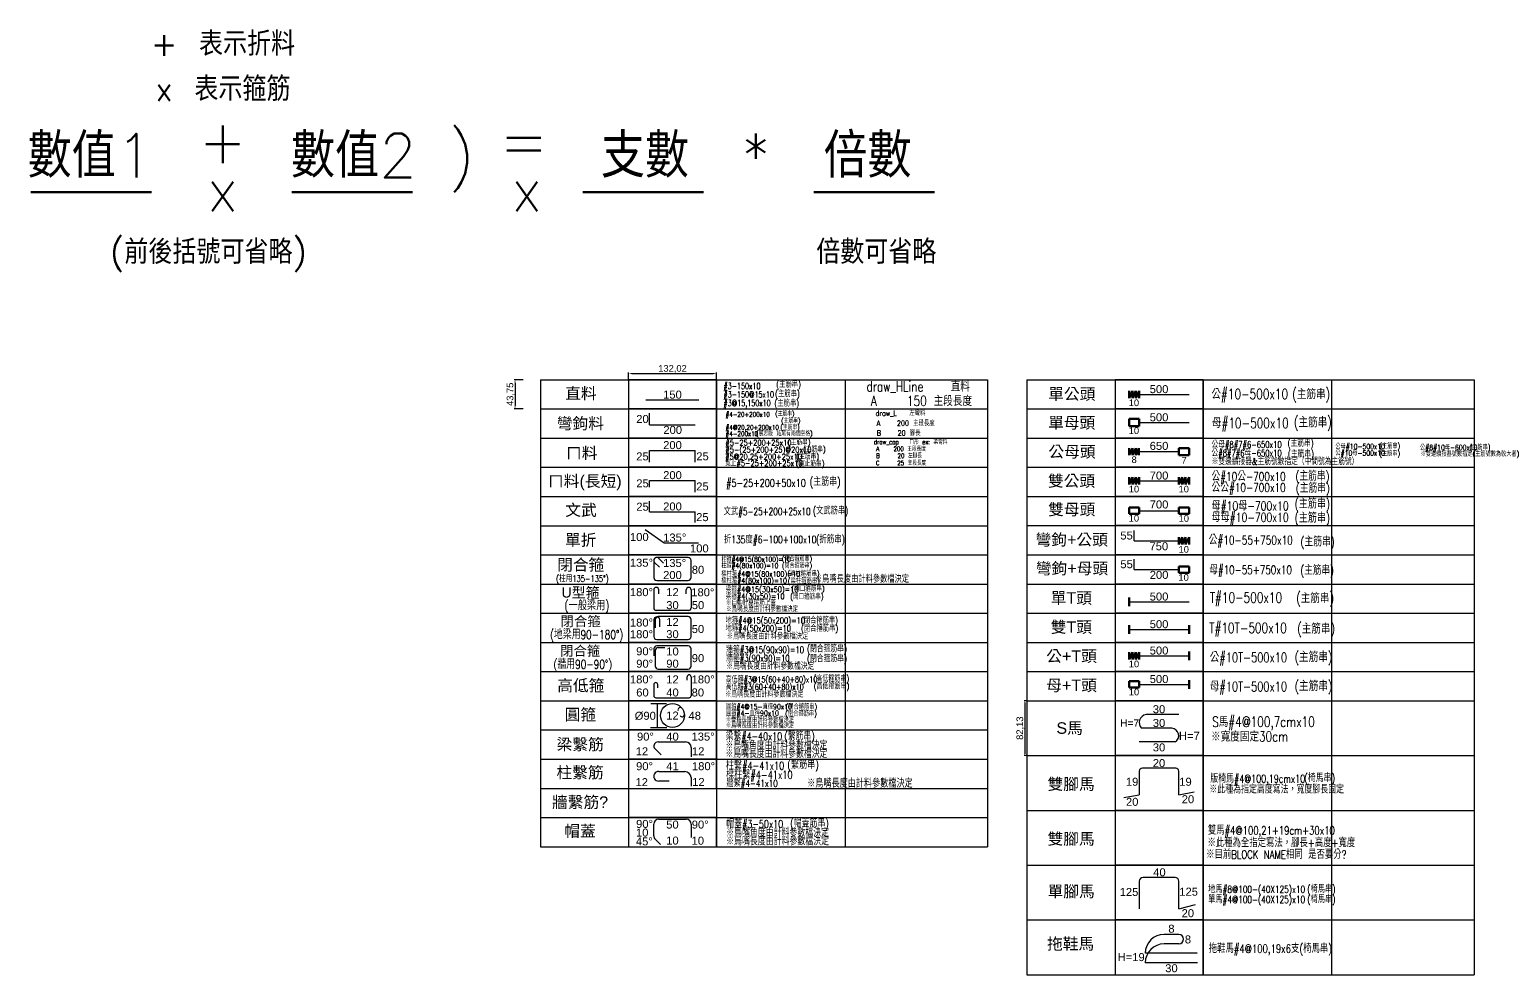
# Model space of a CAD drawing. Header units: centimetres. Extents: x 5610 to 9713, y -3338 to -105.
# Drawn here: x 7437 to 9632, y -1523 to -105 of the extents above; entities that cross this region are included whole.
import ezdxf
from ezdxf.enums import TextEntityAlignment as Align

# ---------------------------------------------------------------- set-up
doc = ezdxf.new("R2010")
doc.units = ezdxf.units.CM
doc.linetypes.add('DOT', pattern=[30, 15, -15])
for name, color, linetype in [('-取料', 31, 'Continuous'), ('1', 1, 'Continuous'), ('備註', 3, 'Continuous')]:
    doc.layers.add(name, color=color, linetype=linetype)
doc.styles.get("Standard").update_dxf_attribs({"font": 'arial.ttf'})
doc.styles.add('txt', font='txt.shx', dxfattribs={"height": 0.2, "bigfont": 'chineset.shx'})
doc.dimstyles.new('ISO-25', dxfattribs={"dimtxt": 2.5, "dimasz": 2.5, "dimexe": 1.25, "dimexo": 0.625, "dimtad": 1, "dimtxsty": 'Standard', "dimcen": 2.5, "dimadec": 0, "dimazin": 0, "dimtfac": 1, "dimtmove": 0, "dimatfit": 3, "dimfxl": 1, "dimarcsym": 0})

# ---------------------------------------------------------------- blocks, each defined once
blk = doc.blocks.new('*D42')
at = {"layer": '1', "color": 0, "lineweight": -2, "transparency": 16777216}
for p, q in [((8177.3, -630.7), (8163.9, -630.7)), ((8165.2, -635.7), (8165.2, -669.4)), ((8177.3, -674.4), (8163.9, -674.4))]:
    blk.add_line(p, q, dxfattribs=at)
at = {"layer": '1', "color": 0, "transparency": 16777216}
for points in [[(8164.3, -635.7), (8166, -635.7), (8165.2, -630.7)], [(8164.3, -669.4), (8166, -669.4), (8165.2, -674.4)]]:
    blk.add_solid(points, dxfattribs=at)
at = {"layer": 'Defpoints', "color": 0, "transparency": 16777216}
for p in [(8177.9, -630.7), (8165.2, -674.4), (8177.9, -674.4)]:
    blk.add_point(p, dxfattribs=at)
at = {"layer": '1', "color": 0, "transparency": 16777216, "insert": (8158.5, -652.5), "char_height": 10, "attachment_point": 5, "rotation": 90}
blk.add_mtext('43,75', dxfattribs=at)
blk = doc.blocks.new('*D43')
at = {"layer": '1', "color": 0, "lineweight": -2, "transparency": 16777216}
for p, q in [((8335.1, -630.6), (8335.1, -620)), ((8340.1, -621.3), (8462.2, -621.3)), ((8467.2, -630.6), (8467.2, -620))]:
    blk.add_line(p, q, dxfattribs=at)
at = {"layer": '1', "color": 0, "transparency": 16777216}
for points in [[(8340.1, -620.4), (8340.1, -622.1), (8335.1, -621.3)], [(8462.2, -620.4), (8462.2, -622.1), (8467.2, -621.3)]]:
    blk.add_solid(points, dxfattribs=at)
at = {"layer": 'Defpoints', "color": 0, "transparency": 16777216}
for p in [(8335.1, -631.2), (8467.2, -621.3), (8467.2, -631.2)]:
    blk.add_point(p, dxfattribs=at)
at = {"layer": '1', "color": 0, "transparency": 16777216, "insert": (8401.2, -614.6), "char_height": 10, "attachment_point": 5}
blk.add_mtext('132,02', dxfattribs=at)
blk = doc.blocks.new('*D44')
at = {"layer": '1', "color": 0, "lineweight": -2, "transparency": 16777216}
for p, q in [((8932, -1111.9), (8928.2, -1111.9)), ((8929.4, -1114.4), (8929.4, -1191.5)), ((8932, -1194), (8928.2, -1194))]:
    blk.add_line(p, q, dxfattribs=at)
at = {"layer": '1', "color": 0, "transparency": 16777216}
for points in [[(8929, -1114.4), (8929.8, -1114.4), (8929.4, -1111.9)], [(8929, -1191.5), (8929.8, -1191.5), (8929.4, -1194)]]:
    blk.add_solid(points, dxfattribs=at)
at = {"layer": 'Defpoints', "color": 0, "transparency": 16777216}
for p in [(8932.6, -1111.9), (8929.4, -1194), (8932.6, -1194)]:
    blk.add_point(p, dxfattribs=at)
at = {"layer": '1', "color": 0, "transparency": 16777216, "insert": (8922.8, -1153), "char_height": 10, "attachment_point": 5, "rotation": 90}
blk.add_mtext('82,13', dxfattribs=at)
blk = doc.blocks.new('draw_rebar_double_fold')
at = {"layer": '1', "color": 1, "lineweight": 30}
for p, q in [((0, 0), (0, 17.5)), ((0, 17.5), (68.5, 17.5)), ((68.5, 0), (68.5, 17.5))]:
    blk.add_line(p, q, dxfattribs=at)
at = {"layer": '1', "color": 2}
blk.add_attdef('B', text='', height=12, dxfattribs=at).set_placement((34.3, 19.5), align=Align.CENTER)
blk.add_attdef('A', text='', height=12, dxfattribs=at).set_placement((-1.4, 2.6), align=Align.RIGHT)
blk.add_attdef('C', (70, 2.7), '', height=12, dxfattribs=at)
blk = doc.blocks.new('draw_rebar_double_fold_uneven')
at = {"color": 1, "lineweight": 30}
for p, q in [((0, 0), (0, 10.2)), ((0, 10.2), (68.5, 10.2)), ((68.5, -7.2), (68.5, 10.2))]:
    blk.add_line(p, q, dxfattribs=at)
at = {"color": 2}
blk.add_attdef('B', text='', height=12, dxfattribs=at).set_placement((34.3, 12.2), align=Align.CENTER)
blk.add_attdef('A', text='', height=12, dxfattribs=at).set_placement((-1.3, -0.1), align=Align.RIGHT)
blk.add_attdef('C', (69.9, -4.7), '', height=12, dxfattribs=at)
blk = doc.blocks.new('draw_rebar_main')
at = {"layer": '1', "color": 1, "lineweight": 30}
blk.add_line((0, 0), (79.4, 0), dxfattribs=at)
at = {"layer": '1', "color": 2}
blk.add_attdef('A', text='', height=12, dxfattribs=at).set_placement((39.7, 2), align=Align.CENTER)
blk = doc.blocks.new('draw_rebar_single_fold')
at = {"layer": '1', "color": 1, "lineweight": 30}
for q in [(0, 17.3), (68.5, 0)]:
    blk.add_line((0, 0), q, dxfattribs=at)
at = {"layer": '1', "color": 2}
blk.add_attdef('A', text='', height=12, dxfattribs=at).set_placement((-1.4, 2.5), align=Align.RIGHT)
blk.add_attdef('B', text='', height=12, dxfattribs=at).set_placement((34.6, -13.9), align=Align.CENTER)
blk = doc.blocks.new('draw_rebar_single_fold_135')
at = {"layer": '1', "color": 1, "lineweight": 30}
for p, q in [((-28.4, 20.3), (0, 0)), ((0, 0), (51.6, 0))]:
    blk.add_line(p, q, dxfattribs=at)
at = {"color": 2}
blk.add_attdef('A', text='', height=12, dxfattribs=at).set_placement((-23.3, 2.9), align=Align.RIGHT)
blk.add_attdef('C', (-1.5, 2.1), '', height=12, dxfattribs=at)
blk.add_attdef('B', text='', height=12, dxfattribs=at).set_placement((52.7, -14.2), align=Align.CENTER)
blk = doc.blocks.new('draw_rebar_double_fold_wenwu')
at = {"layer": '1', "color": 1, "lineweight": 30}
for p, q in [((0, 0), (0, 16.1)), ((0, 0), (68.5, 0)), ((68.5, -16), (68.5, 0))]:
    blk.add_line(p, q, dxfattribs=at)
at = {"color": 2}
blk.add_attdef('A', text='', height=12, dxfattribs=at).set_placement((-1.3, 1.6), align=Align.RIGHT)
blk.add_attdef('B', text='', height=12, dxfattribs=at).set_placement((34.3, 2), align=Align.CENTER)
blk.add_attdef('C', (69.8, -14), '', height=12, dxfattribs=at)
blk = doc.blocks.new('draw_rebar_hoop_wall1')
at = {"color": 1, "lineweight": 30}
for p, q in [((-3.9, 33.1), (-3.9, 23.1)), ((-1.8, 30.7), (-1.7, 7.6)), ((47.6, 37.6), (0.6, 37.6)), ((2.7, 35.2), (12.7, 35.2)), ((52.1, 7.5), (52.1, 33.1)), ((2.8, 3.1), (47.6, 3))]:
    blk.add_line(p, q, dxfattribs=at)
for centre, start, end in [((0.6, 33.1), 90, 180), ((2.7, 30.7), 90, 180), ((47.6, 33.1), 0, 90), ((2.8, 7.6), 180, 270), ((47.6, 7.5), 270, 0)]:
    blk.add_arc(centre, 4.5, start, end, dxfattribs=at)
at = {"color": 2}
for tag, p in [('D', (-5, 23.7)), ('E', (-4.9, 5.1))]:
    blk.add_attdef(tag, text='', height=12, dxfattribs=at).set_placement(p, align=Align.RIGHT)
for tag, p in [('C', (24.1, 23.4)), ('A', (24.1, 5.1))]:
    blk.add_attdef(tag, text='', height=12, dxfattribs=at).set_placement(p, align=Align.CENTER)
blk.add_attdef('B', (53, 13.4), '', height=12, dxfattribs=at)
blk = doc.blocks.new('draw_rebar_hoop_hi_low')
at = {"color": 1, "lineweight": 30}
for p, q in [((48.8, 25.6), (48.8, 30.6)), ((54.8, 30.6), (54.8, 2.1)), ((-1.2, 18.8), (-1.2, 2.1)), ((4.8, 13.8), (4.8, 18.8)), ((1.8, -0.9), (51.8, -0.9))]:
    blk.add_line(p, q, dxfattribs=at)
for centre, start, end in [((51.8, 30.6), 0, 180), ((1.8, 18.8), 0, 180), ((1.8, 2.1), 180, 270), ((51.8, 2.1), 270, 0)]:
    blk.add_arc(centre, 3, start, end, dxfattribs=at)
at = {"color": 2}
for tag, p in [('E', (-2.3, 20.7)), ('B', (-8.9, 1.1))]:
    blk.add_attdef(tag, text='', height=12, dxfattribs=at).set_placement(p, align=Align.RIGHT)
for tag, p in [('D', (26.8, 20.7)), ('A', (26.8, 1.1))]:
    blk.add_attdef(tag, text='', height=12, dxfattribs=at).set_placement(p, align=Align.CENTER)
for tag, p in [('F', (55.5, 20.7)), ('C', (55.5, 1.1))]:
    blk.add_attdef(tag, p, '', height=12, dxfattribs=at)
blk = doc.blocks.new('draw_rebar_hoop_circle1')
at = {"color": 255}
for p, q in [((-32.6, 18), (-9, 18)), ((-22.9, 18), (-22.9, -18)), ((-32.9, -18), (-8.4, -18))]:
    blk.add_line(p, q, dxfattribs=at)
at = {"color": 1, "lineweight": 30}
blk.add_circle((0, 0), 18, dxfattribs=at)
at = {"layer": '1', "color": 1, "lineweight": 30}
for centre, radius, start, end in [((11.8, 8.3), 3.55, 46.0014, 192.7257), ((14.5, 1.5), 3.47, 205.9059, 357.521)]:
    blk.add_arc(centre, radius, start, end, dxfattribs=at)
at = {"color": 2}
blk.add_attdef('A', text='', height=12, dxfattribs=at).set_placement((-24.9, -6.4), align=Align.RIGHT)
blk.add_attdef('C', text='', height=12, dxfattribs=at).set_placement((0, 0), align=Align.MIDDLE)
blk.add_attdef('B', (24.1, -6.3), '', height=12, dxfattribs=at)
blk = doc.blocks.new('draw_rebar_tie_90_135')
at = {"color": 1, "lineweight": 30}
for p, q in [((10.6, 0.8), (0.2, 11.2)), ((6.1, 20.2), (47.4, 20.2)), ((55.8, 11.9), (55.8, -2.1))]:
    blk.add_line(p, q, dxfattribs=at)
for centre, radius, start, end in [((6.3, 13.6), 6.59, 92.0123, 201.8732), ((47.4, 11.9), 8.32, 0, 90)]:
    blk.add_arc(centre, radius, start, end, dxfattribs=at)
at = {"color": 2}
for tag, p in [('D', (-0.1, 22.2)), ('B', (-8.7, 0.1))]:
    blk.add_attdef(tag, text='', height=12, dxfattribs=at).set_placement(p, align=Align.RIGHT)
blk.add_attdef('A', text='', height=12, dxfattribs=at).set_placement((27.8, 22.2), align=Align.CENTER)
for tag, p in [('E', (56.3, 22.2)), ('C', (57, 0.2))]:
    blk.add_attdef(tag, p, '', height=12, dxfattribs=at)
blk = doc.blocks.new('draw_rebar_tie_90_180')
at = {"color": 1, "lineweight": 30}
for p, q in [((7.6, 14.3), (46.8, 14.3)), ((23.2, 0), (7.6, 0)), ((56.1, 5.3), (56.1, -7.7))]:
    blk.add_line(p, q, dxfattribs=at)
for centre, radius, start, end in [((7.2, 7.2), 7.16, 86.9929, 273.0071), ((46.6, 4.8), 9.47, 2.8436, 88.8225)]:
    blk.add_arc(centre, radius, start, end, dxfattribs=at)
at = {"color": 2}
for tag, p in [('D', (-1.1, 16.3)), ('B', (-8.7, -7.6))]:
    blk.add_attdef(tag, text='', height=12, dxfattribs=at).set_placement(p, align=Align.RIGHT)
blk.add_attdef('A', text='', height=12, dxfattribs=at).set_placement((28.1, 16.3), align=Align.CENTER)
for tag, p in [('E', (57.3, 16.3)), ('C', (57.6, -7.4))]:
    blk.add_attdef(tag, p, '', height=12, dxfattribs=at)
blk = doc.blocks.new('draw_rebar_horse_s')
at = {"color": 1, "lineweight": 30}
for p, q in [((59.4, 41.1), (10.2, 41.1)), ((53.8, 0), (0, 0)), ((48.9, 20.5), (3.2, 20.5))]:
    blk.add_line(p, q, dxfattribs=at)
for centre, radius, start, end in [((12.4, 28.9), 12.4, 100.0453, 222.4393), ((48.2, 9.5), 11, 300.1635, 86.7227)]:
    blk.add_arc(centre, radius, start, end, dxfattribs=at)
at = {"color": 2}
for tag, p in [('A', (29.7, 43.1)), ('C', (29.7, 22.5)), ('E', (29.7, -14.1))]:
    blk.add_attdef(tag, text='', height=12, dxfattribs=at).set_placement(p, align=Align.CENTER)
blk.add_attdef('B', text='', height=10.8, dxfattribs=at).set_placement((-0.3, 23), align=Align.RIGHT)
blk.add_attdef('D', (59.5, 3.2), '', height=12, dxfattribs=at)
blk = doc.blocks.new('draw_rebar_hoop_U')
at = {"color": 1, "lineweight": 30}
for p, q in [((-1.1, 29.7), (-1.1, 2.6)), ((6.3, 23.5), (6.3, 29.7)), ((47.5, 23.5), (47.5, 29.7)), ((54.9, 29.7), (54.9, 2.6)), ((51.2, -1.1), (2.6, -1.1))]:
    blk.add_line(p, q, dxfattribs=at)
for centre, start, end in [((2.6, 29.7), 0, 180), ((51.2, 29.7), 0, 180), ((2.6, 2.6), 180, 270), ((51.2, 2.6), 270, 0)]:
    blk.add_arc(centre, 3.7, start, end, dxfattribs=at)
at = {"color": 2}
blk.add_attdef('D', text='', height=12, dxfattribs=at).set_placement((-2.2, 20.3), align=Align.RIGHT)
for tag, p in [('C', (26.9, 20.3)), ('A', (26.9, 0.8))]:
    blk.add_attdef(tag, text='', height=12, dxfattribs=at).set_placement(p, align=Align.CENTER)
for tag, p in [('E', (55.1, 20.1)), ('B', (55.9, 0.8))]:
    blk.add_attdef(tag, p, '', height=12, dxfattribs=at)
blk = doc.blocks.new('draw_rebar_hoop_ground')
at = {"color": 1, "lineweight": 30}
for p, q in [((-1.3, 27.5), (-1.3, 3.2)), ((1, 28.6), (1, 16.2)), ((50.2, 33), (5.5, 33.2)), ((7.7, 17.5), (7.7, 27.5)), ((54.7, 3.2), (54.7, 28.5)), ((3.1, -1.3), (50.2, -1.3))]:
    blk.add_line(p, q, dxfattribs=at)
for centre, radius, start, end in [((3.2, 28), 4.53, 353.3773, 186.6227), ((5.5, 28.7), 4.52, 90.2606, 181.0243), ((50.2, 28.5), 4.5, 0, 90), ((3.2, 3.2), 4.5, 180, 270), ((50.2, 3.2), 4.5, 270, 0)]:
    blk.add_arc(centre, radius, start, end, dxfattribs=at)
at = {"color": 2}
for tag, p in [('D', (-2.4, 18.2)), ('E', (-2.4, 0.7))]:
    blk.add_attdef(tag, text='', height=12, dxfattribs=at).set_placement(p, align=Align.RIGHT)
for tag, p in [('C', (26.7, 19.1)), ('A', (26.7, 0.7))]:
    blk.add_attdef(tag, text='', height=12, dxfattribs=at).set_placement(p, align=Align.CENTER)
blk.add_attdef('B', (55.6, 8.5), '', height=12, dxfattribs=at)
blk = doc.blocks.new('draw_rebar_hoop_column')
at = {"color": 1, "lineweight": 30}
for p, q in [((-1.3, 28.6), (-1.2, 3)), ((0, 25.5), (7.1, 18.4)), ((50.2, 33.1), (3.5, 33.1)), ((13.4, 24.8), (6.3, 31.8)), ((54.7, 3.2), (54.7, 28.6)), ((3.2, -1.3), (50.2, -1.3))]:
    blk.add_line(p, q, dxfattribs=at)
for centre, radius, start, end in [((3.2, 28.6), 4.5, 45, 180), ((3.2, 28.6), 4.5, 90, 225), ((50.2, 28.6), 4.5, 0, 90), ((3.1, 3), 4.31, 177.3984, 271.0773), ((50.2, 3.2), 4.5, 270, 0)]:
    blk.add_arc(centre, radius, start, end, dxfattribs=at)
at = {"color": 2}
for tag, p in [('D', (-2.5, 19.3)), ('E', (-2.5, 1))]:
    blk.add_attdef(tag, text='', height=12, dxfattribs=at).set_placement(p, align=Align.RIGHT)
for tag, p in [('C', (30, 18.9)), ('A', (26.7, 0.8))]:
    blk.add_attdef(tag, text='', height=12, dxfattribs=at).set_placement(p, align=Align.CENTER)
blk.add_attdef('B', (55.7, 8.7), '', height=12, dxfattribs=at)
blk = doc.blocks.new('draw_rebar_tie_cap')
at = {"color": 1, "lineweight": 30}
for p, q in [((-10.3, 13.4), (-10.3, 30.6)), ((-2.7, 38.2), (38.2, 38.2)), ((45.7, 30.6), (45.7, 10.7)), ((0, 0), (-8, 8))]:
    blk.add_line(p, q, dxfattribs=at)
for centre, start, end in [((-2.7, 30.6), 90, 180), ((38.2, 30.6), 0, 90), ((-2.7, 13.4), 180, 225)]:
    blk.add_arc(centre, 7.56, start, end, dxfattribs=at)
at = {"color": 2}
for tag, p in [('B', (-27.6, 12.1)), ('A', (17.7, 24.1)), ('C', (17.7, 0.1))]:
    blk.add_attdef(tag, text='', height=12, dxfattribs=at).set_placement(p, align=Align.CENTER)
for tag, p in [('E', (-11.4, 25.1)), ('F', (-11.7, -1.1))]:
    blk.add_attdef(tag, text='', height=12, dxfattribs=at).set_placement(p, align=Align.RIGHT)
for tag, p in [('G', (46.7, 24.1)), ('D', (46.4, -0.1))]:
    blk.add_attdef(tag, p, '', height=12, dxfattribs=at)
blk = doc.blocks.new('draw_coupler_male')
at = {"color": 2, "lineweight": 50}
for p, q in [((5.1, 11), (0, 0)), ((0, 11), (0, 0)), ((5.1, 11), (5.1, 0)), ((10.2, 11), (5.1, 0)), ((10.2, 11), (10.2, 0)), ((15.3, 11), (10.2, 0)), ((15.3, 11), (15.3, 0))]:
    blk.add_line(p, q, dxfattribs=at)
at = {"color": 1, "lineweight": 30}
blk.add_line((0, 5.5), (90, 5.5), dxfattribs=at)
at = {"color": 2}
for tag, height, p in [('A', 12, (45, 7.5)), ('B', 10, (7.3, -11.9))]:
    blk.add_attdef(tag, text='', height=height, dxfattribs=at).set_placement(p, align=Align.CENTER)
blk = doc.blocks.new('draw_coupler_female')
at = {"color": 2, "lineweight": 50}
for p, q in [((0, 11), (0, 0)), ((15.3, 11), (0, 11)), ((15.3, 0), (0, 0)), ((15.3, 11), (15.3, 0))]:
    blk.add_line(p, q, dxfattribs=at)
at = {"color": 1, "lineweight": 30}
blk.add_line((15.3, 5.5), (90, 5.5), dxfattribs=at)
at = {"color": 2}
for tag, height, p in [('A', 12, (45, 7.5)), ('B', 10, (7.3, -11.5))]:
    blk.add_attdef(tag, text='', height=height, dxfattribs=at).set_placement(p, align=Align.CENTER)
blk = doc.blocks.new('draw_coupler_male_female')
at = {"color": 2, "lineweight": 50}
for p, q in [((5, 10.7), (0, 0)), ((0, 10.7), (0, 0)), ((5, 10.7), (5, 0)), ((10, 10.7), (5, 0)), ((10, 10.7), (10, 0)), ((14.9, 10.7), (10, 0)), ((14.9, 10.7), (14.9, 0)), ((74.7, 10.7), (74.7, 0)), ((90, 10.7), (74.7, 10.7)), ((90, 0), (74.7, 0)), ((90, 10.7), (90, 0))]:
    blk.add_line(p, q, dxfattribs=at)
at = {"color": 1, "lineweight": 30}
blk.add_line((0, 5.4), (74.7, 5.4), dxfattribs=at)
at = {"color": 2}
for tag, height, p in [('A', 12, (45, 8)), ('B', 10, (7.7, -11.7)), ('C', 10, (82.5, -12.8))]:
    blk.add_attdef(tag, text='', height=height, dxfattribs=at).set_placement(p, align=Align.CENTER)
blk = doc.blocks.new('draw_coupler_double_male')
at = {"color": 2, "lineweight": 50}
for p, q in [((5.1, 11), (0, 0)), ((0, 11), (0, 0)), ((5.1, 11), (5.1, 0)), ((10.2, 11), (5.1, 0)), ((10.2, 11), (10.2, 0)), ((15.3, 11), (10.2, 0)), ((15.3, 11), (15.3, 0)), ((79.8, 11), (74.7, 0)), ((74.7, 11), (74.7, 0)), ((79.8, 11), (79.8, 0)), ((84.9, 11), (79.8, 0)), ((84.9, 11), (84.9, 0)), ((90, 11), (84.9, 0)), ((90, 11), (90, 0))]:
    blk.add_line(p, q, dxfattribs=at)
at = {"color": 1, "lineweight": 30}
blk.add_line((0, 5.5), (90, 5.5), dxfattribs=at)
at = {"color": 2}
for tag, height, p in [('A', 12, (45, 7.5)), ('B', 10, (7.4, -11.8)), ('C', 10, (82, -11.8))]:
    blk.add_attdef(tag, text='', height=height, dxfattribs=at).set_placement(p, align=Align.CENTER)
blk = doc.blocks.new('draw_coupler_double_female')
at = {"color": 2, "lineweight": 50}
for p, q in [((0, 9.6), (0, 0)), ((15.3, 9.6), (0, 9.6)), ((15.3, 0), (0, 0)), ((15.3, 9.6), (15.3, 0)), ((90, 9.6), (74.7, 9.6)), ((74.7, 9.6), (74.7, 0)), ((90, 0.1), (74.7, 0)), ((90, 9.6), (90, 0.1))]:
    blk.add_line(p, q, dxfattribs=at)
at = {"color": 1, "lineweight": 30}
blk.add_line((15.3, 4.8), (74.7, 4.8), dxfattribs=at)
at = {"color": 2}
for tag, height, p in [('A', 12, (45, 8.2)), ('B', 10, (7.3, -11.5)), ('C', 10, (82.1, -11.8))]:
    blk.add_attdef(tag, text='', height=height, dxfattribs=at).set_placement(p, align=Align.CENTER)
blk = doc.blocks.new('draw_coupler_male_fold')
at = {"color": 1, "lineweight": 30}
for q in [(-0.2, 15.7), (82.2, 0)]:
    blk.add_line((-0.2, 0), q, dxfattribs=at)
at = {"color": 2, "lineweight": 50}
for p, q in [((72, 5.5), (67, -5.5)), ((67, 5.5), (67, -5.5)), ((72, 5.5), (72, -5.5)), ((77.1, 5.5), (72, -5.5)), ((77.1, 5.5), (77.1, -5.5)), ((82.2, 5.5), (77.1, -5.5)), ((82.2, 5.5), (82.2, -5.5))]:
    blk.add_line(p, q, dxfattribs=at)
at = {"color": 2}
blk.add_attdef('A', text='', height=12, dxfattribs=at).set_placement((-2.2, 2), align=Align.RIGHT)
for tag, height, p in [('B', 12, (36.9, -14.1)), ('C', 10, (74.2, -17.8))]:
    blk.add_attdef(tag, text='', height=height, dxfattribs=at).set_placement(p, align=Align.CENTER)
blk = doc.blocks.new('draw_coupler_female_fold')
at = {"color": 1, "lineweight": 30}
for q in [(0, 15.7), (67.1, 0)]:
    blk.add_line((0, 0), q, dxfattribs=at)
at = {"color": 2, "lineweight": 50}
for p, q in [((67.1, 4.8), (67.1, -4.8)), ((82.4, 4.8), (67.1, 4.8)), ((82.4, 4.8), (82.4, -4.8)), ((82.4, -4.8), (67.1, -4.8))]:
    blk.add_line(p, q, dxfattribs=at)
at = {"color": 2}
blk.add_attdef('A', text='', height=12, dxfattribs=at).set_placement((-2, 2), align=Align.RIGHT)
for tag, height, p in [('B', 12, (37.4, -14)), ('C', 10, (74.2, -16.8))]:
    blk.add_attdef(tag, text='', height=height, dxfattribs=at).set_placement(p, align=Align.CENTER)
blk = doc.blocks.new('draw_coupler_single_T')
at = {"color": 2, "lineweight": 50}
blk.add_line((0, 13), (0, 0), dxfattribs=at)
at = {"color": 1, "lineweight": 30}
blk.add_line((0, 6.5), (90, 6.5), dxfattribs=at)
at = {"color": 2}
blk.add_attdef('A', text='', height=12, dxfattribs=at).set_placement((45, 8.5), align=Align.CENTER)
blk = doc.blocks.new('draw_coupler_double_T')
at = {"color": 2, "lineweight": 50}
for p, q in [((0, 13), (0, 0)), ((90, 13), (90, 0))]:
    blk.add_line(p, q, dxfattribs=at)
at = {"color": 1, "lineweight": 30}
blk.add_line((0, 6.5), (90, 6.5), dxfattribs=at)
at = {"color": 2}
blk.add_attdef('A', text='', height=12, dxfattribs=at).set_placement((45, 8.5), align=Align.CENTER)
blk = doc.blocks.new('draw_coupler_male_T')
at = {"color": 2, "lineweight": 50}
for p, q in [((5.1, 11), (0, 0)), ((0, 11), (0, 0)), ((5.1, 11), (0, 0)), ((0, 11), (0, 0)), ((5.1, 11), (5.1, 0)), ((10.2, 11), (5.1, 0)), ((5.1, 11), (5.1, 0)), ((10.2, 11), (5.1, 0)), ((10.2, 11), (10.2, 0)), ((15.3, 11), (10.2, 0)), ((10.2, 11), (10.2, 0)), ((15.3, 11), (10.2, 0)), ((15.3, 11), (15.3, 0)), ((15.3, 11), (15.3, 0)), ((90, 12), (90, -1))]:
    blk.add_line(p, q, dxfattribs=at)
at = {"color": 1, "lineweight": 30}
blk.add_line((0, 5.5), (90, 5.5), dxfattribs=at)
at = {"color": 2}
for tag, height, p in [('A', 12, (45, 7.5)), ('B', 10, (7.4, -11.6))]:
    blk.add_attdef(tag, text='', height=height, dxfattribs=at).set_placement(p, align=Align.CENTER)
blk = doc.blocks.new('draw_coupler_female_T')
at = {"color": 2, "lineweight": 50}
for p, q in [((0, 9.6), (0, 0)), ((15.3, 9.6), (0, 9.6)), ((15.3, 0), (0, 0)), ((15.3, 9.6), (15.3, 0)), ((90, 11.3), (90, -1.7))]:
    blk.add_line(p, q, dxfattribs=at)
at = {"color": 1, "lineweight": 30}
blk.add_line((15.3, 4.8), (90, 4.8), dxfattribs=at)
at = {"color": 2}
for tag, height, p in [('A', 12, (45, 6.8)), ('B', 10, (7.4, -11.6))]:
    blk.add_attdef(tag, text='', height=height, dxfattribs=at).set_placement(p, align=Align.CENTER)
blk = doc.blocks.new('draw_rebar_horse_double_legged')
at = {"color": 1, "lineweight": 30}
for p, q in [((77.9, 44), (27.8, 44)), ((23.1, 39.3), (23.1, 3.9)), ((82.6, 3.9), (82.6, 39.3)), ((0, 0), (23.1, 3.9)), ((82.6, 3.9), (105.7, 8.6))]:
    blk.add_line(p, q, dxfattribs=at)
for centre, start, end in [((27.8, 39.3), 90, 180), ((77.9, 39.3), 0, 90)]:
    blk.add_arc(centre, 4.66, start, end, dxfattribs=at)
at = {"color": 2}
for tag, p in [('C', (52.8, 45.5)), ('E', (96.2, -8.7)), ('A', (12.6, -12.6))]:
    blk.add_attdef(tag, text='', height=12, dxfattribs=at).set_placement(p, align=Align.CENTER)
blk.add_attdef('B', text='', height=12, dxfattribs=at).set_placement((21.8, 17.5), align=Align.RIGHT)
blk.add_attdef('D', (83.2, 17.5), '', height=12, dxfattribs=at)
blk = doc.blocks.new('draw_rebar_horse_single_legged')
at = {"color": 1, "lineweight": 30}
for p, q in [((53.8, 47), (5.7, 47)), ((0, 41.4), (0, 0)), ((59.4, 0), (59.4, 41.4)), ((59.4, 0), (84.4, 6.3))]:
    blk.add_line(p, q, dxfattribs=at)
for centre, start, end in [((5.7, 41.4), 90, 180), ((53.8, 41.4), 0, 90)]:
    blk.add_arc(centre, 5.65, start, end, dxfattribs=at)
at = {"color": 2}
for tag, p in [('B', (30.3, 48.8)), ('D', (72.9, -12.5))]:
    blk.add_attdef(tag, text='', height=12, dxfattribs=at).set_placement(p, align=Align.CENTER)
blk.add_attdef('A', text='', height=12, dxfattribs=at).set_placement((-1.3, 19.3), align=Align.RIGHT)
blk.add_attdef('C', (60.1, 19.7), '', height=12, dxfattribs=at)
blk = doc.blocks.new('draw_rebar_horse_slipper')
at = {"color": 1, "lineweight": 30}
for p, q in [((50.4, 42.5), (28.3, 42.5)), ((50.4, 28.3), (28.3, 28.3)), ((78.5, 0), (0, 0))]:
    blk.add_line(p, q, dxfattribs=at)
at = {"color": 1, "linetype": 'DOT', "lineweight": 30, "ltscale": 0.003}
blk.add_line((78.5, 14.2), (0, 14.2), dxfattribs=at)
at = {"color": 1, "lineweight": 30}
for centre, radius, start, end in [((28.3, 14.2), 28.3, 90, 180), ((28.3, 0), 28.3, 90, 180), ((50.4, 35.4), 7.09, 270, 90)]:
    blk.add_arc(centre, radius, start, end, dxfattribs=at)
at = {"color": 2}
for tag, p in [('C', (39.3, 45.1)), ('A', (39.3, -14.2))]:
    blk.add_attdef(tag, text='', height=12, dxfattribs=at).set_placement(p, align=Align.CENTER)
blk.add_attdef('D', (59.4, 29), '', height=12, dxfattribs=at)
blk.add_attdef('B', text='', height=12, dxfattribs=at).set_placement((-0.8, 2.5), align=Align.RIGHT)

msp = doc.modelspace()

# ---------------------------------------------------------------- linework, layer by layer
for p, q in [((8203.13, -630.67), (8873.384, -630.67)), ((8203.13, -630.67), (8203.13, -1330.67)), ((8335.148, -630.67), (8335.148, -1330.67)), ((8467.165, -630.67), (8467.165, -1330.67)), ((8659.916, -630.67), (8659.916, -1330.67)), ((8873.384, -630.67), (8873.384, -1330.67)), ((8932.615, -630.67), (9602.868, -630.67)), ((8932.615, -630.67), (8932.615, -1522.554)), ((9064.632, -630.67), (9064.632, -1522.554)), ((9196.65, -630.67), (9196.65, -1522.554)), ((9389.4, -630.67), (9389.4, -1522.554)), ((9602.868, -630.67), (9602.868, -1522.554)), ((8203.13, -674.42), (8873.384, -674.42)), ((8203.13, -674.42), (8873.384, -674.42)), ((8932.615, -674.42), (9602.868, -674.42)), ((8203.13, -718.17), (8873.384, -718.17)), ((8932.615, -718.17), (9602.868, -718.17)), ((8203.13, -761.92), (8873.384, -761.92)), ((8932.615, -761.92), (9602.868, -761.92)), ((8203.13, -805.67), (8873.384, -805.67)), ((8932.615, -805.67), (9602.868, -805.67)), ((8203.13, -849.42), (8873.384, -849.42)), ((8932.615, -849.418), (9603.291, -849.418)), ((8203.13, -893.17), (8873.384, -893.17)), ((8932.615, -893.168), (9603.291, -893.168)), ((8203.13, -936.92), (8873.384, -936.92)), ((8932.615, -936.918), (9603.291, -936.918)), ((8203.13, -980.67), (8873.384, -980.67)), ((8932.615, -980.668), (9603.291, -980.668)), ((8203.13, -1024.42), (8873.384, -1024.42)), ((8932.615, -1024.418), (9603.291, -1024.418)), ((8203.13, -1068.17), (8873.384, -1068.17)), ((8932.615, -1068.168), (9603.291, -1068.168)), ((8203.13, -1111.92), (8873.384, -1111.92)), ((8203.13, -1111.92), (8873.199, -1111.92)), ((8203.13, -1111.93), (8873.384, -1111.93)), ((8203.13, -1111.932), (8873.384, -1111.932)), ((8932.615, -1111.918), (9603.291, -1111.918)), ((8203.13, -1155.67), (8873.384, -1155.67)), ((8203.13, -1199.42), (8873.384, -1199.42)), ((8932.615, -1194.045), (9603.291, -1194.045)), ((8203.13, -1243.17), (8873.384, -1243.17)), ((8203.13, -1286.92), (8873.384, -1286.92)), ((8932.615, -1276.172), (9603.291, -1276.172)), ((8203.13, -1330.67), (8873.384, -1330.67)), ((8932.615, -1358.3), (9603.291, -1358.3)), ((8932.615, -1440.427), (9603.291, -1440.427)), ((8932.615, -1522.554), (9603.291, -1522.554))]:
    msp.add_line(p, q)
at = {"color": 1, "lineweight": 30}
msp.add_line((9160.361, -1462.138), (9138.258, -1462.138), dxfattribs=at)
for points in [[(8335.148, -630.67), (8335.148, -674.42), (8467.165, -674.42), (8467.165, -630.67), (8335.148, -630.67)], [(9064.632, -630.67), (9064.632, -674.42), (9196.65, -674.42), (9196.65, -630.67), (9064.632, -630.67)], [(8335.148, -674.42), (8335.148, -718.17), (8467.165, -718.17), (8467.165, -674.42), (8335.148, -674.42)], [(9064.632, -674.42), (9064.632, -718.17), (9196.65, -718.17), (9196.65, -674.42), (9064.632, -674.42)], [(8335.148, -718.17), (8335.148, -761.92), (8467.165, -761.92), (8467.165, -718.17), (8335.148, -718.17)], [(9064.632, -718.17), (9064.632, -761.92), (9196.65, -761.92), (9196.65, -718.17), (9064.632, -718.17)], [(8335.148, -761.92), (8335.148, -805.67), (8467.165, -805.67), (8467.165, -761.92), (8335.148, -761.92)], [(9064.632, -761.92), (9064.632, -805.67), (9196.65, -805.67), (9196.65, -761.92), (9064.632, -761.92)], [(8335.148, -805.67), (8335.148, -849.42), (8467.165, -849.42), (8467.165, -805.67), (8335.148, -805.67)], [(9064.632, -805.668), (9064.632, -849.418), (9196.65, -849.418), (9196.65, -805.668), (9064.632, -805.668)], [(8335.148, -849.42), (8335.148, -893.17), (8467.165, -893.17), (8467.165, -849.42), (8335.148, -849.42)], [(9064.632, -849.418), (9064.632, -893.168), (9196.65, -893.168), (9196.65, -849.418), (9064.632, -849.418)], [(8335.148, -893.17), (8335.148, -936.92), (8467.165, -936.92), (8467.165, -893.17), (8335.148, -893.17)], [(9064.632, -893.168), (9064.632, -936.918), (9196.65, -936.918), (9196.65, -893.168), (9064.632, -893.168)], [(8335.148, -936.92), (8335.148, -980.67), (8467.165, -980.67), (8467.165, -936.92), (8335.148, -936.92)], [(9064.632, -936.918), (9064.632, -980.668), (9196.65, -980.668), (9196.65, -936.918), (9064.632, -936.918)], [(8335.148, -980.67), (8335.148, -1024.42), (8467.165, -1024.42), (8467.165, -980.67), (8335.148, -980.67)], [(9064.632, -980.668), (9064.632, -1024.418), (9196.65, -1024.418), (9196.65, -980.668), (9064.632, -980.668)], [(8335.148, -1024.42), (8335.148, -1068.17), (8467.165, -1068.17), (8467.165, -1024.42), (8335.148, -1024.42)], [(9064.632, -1024.418), (9064.632, -1068.168), (9196.65, -1068.168), (9196.65, -1024.418), (9064.632, -1024.418)], [(8335.148, -1068.182), (8335.148, -1111.932), (8467.165, -1111.932), (8467.165, -1068.182), (8335.148, -1068.182)], [(9064.632, -1068.168), (9064.632, -1111.918), (9196.65, -1111.918), (9196.65, -1068.168), (9064.632, -1068.168)], [(8335.148, -1111.92), (8335.148, -1155.67), (8467.165, -1155.67), (8467.165, -1111.92), (8335.148, -1111.92)], [(9064.632, -1111.918), (9064.632, -1194.045), (9196.65, -1194.045), (9196.65, -1111.918), (9064.632, -1111.918)], [(8335.148, -1155.67), (8335.148, -1199.42), (8467.165, -1199.42), (8467.165, -1155.67), (8335.148, -1155.67)], [(8335.148, -1199.42), (8335.148, -1243.17), (8467.165, -1243.17), (8467.165, -1199.42), (8335.148, -1199.42)], [(9064.632, -1194.045), (9064.632, -1276.172), (9196.65, -1276.172), (9196.65, -1194.045), (9064.632, -1194.045)], [(8335.148, -1286.92), (8335.148, -1330.67), (8467.165, -1330.67), (8467.165, -1286.92), (8335.148, -1286.92)], [(9064.632, -1276.172), (9064.632, -1358.3), (9196.65, -1358.3), (9196.65, -1276.172), (9064.632, -1276.172)], [(9064.632, -1358.3), (9064.632, -1440.427), (9196.65, -1440.427), (9196.65, -1358.3), (9064.632, -1358.3)], [(9064.632, -1440.427), (9064.632, -1522.554), (9196.65, -1522.554), (9196.65, -1440.427), (9064.632, -1440.427)]]:
    msp.add_lwpolyline(points)

# ---------------------------------------------------------------- block references
for name, p, values in [('draw_rebar_main', (8361.462, -660.985), {'A': '150'}), ('draw_coupler_male', (9085.641, -658.262), {'A': '500', 'B': '10'}), ('draw_rebar_single_fold', (8366.903, -698.022), {'A': '20', 'B': '200'}), ('draw_coupler_female', (9085.641, -700.463), {'A': '500', 'B': '10'}), ('draw_rebar_double_fold', (8366.903, -754.163), {'A': '25', 'B': '200', 'C': '25'}), ('draw_coupler_male_female', (9085.641, -743.829), {'A': '650', 'B': '8', 'C': '7'}), ('draw_rebar_double_fold_uneven', (8366.903, -791.907), {'A': '25', 'B': '200', 'C': '25'}), ('draw_coupler_double_male', (9085.639, -787.803), {'A': '700', 'B': '10', 'C': '10'}), ('draw_coupler_double_female', (9085.641, -831.8), {'A': '700', 'B': '10', 'C': '10'}), ('draw_rebar_double_fold_wenwu', (8366.903, -828.611), {'A': '25', 'B': '200', 'C': '25'}), ('draw_rebar_single_fold_135', (8388.744, -875.289), {'A': '100', 'B': '100', 'C': '135%%d'}), ('draw_coupler_male_fold', (9093.44, -872.181), {'A': '55', 'B': '750', 'C': '10'}), ('draw_rebar_hoop_column', (8374.432, -930.227), {'A': '200', 'B': '80', 'C': '135%%D', 'D': '135%%D'}), ('draw_coupler_female_fold', (9093.279, -915.209), {'A': '55', 'B': '200', 'C': '10'}), ('draw_rebar_hoop_U', (8374.257, -975.342), {'A': '30', 'B': '50', 'C': '12', 'D': '180%%D', 'E': '180%%D'}), ('draw_coupler_single_T', (9085.641, -970.126), {'A': '500'}), ('draw_rebar_hoop_ground', (8374.449, -1018.816), {'A': '30', 'B': '50', 'C': '12', 'D': '180%%D', 'E': '180%%D'}), ('draw_coupler_double_T', (9085.641, -1011.608), {'A': '500'}), ('draw_rebar_hoop_wall1', (8377.102, -1067.395), {'A': '90', 'B': '90', 'C': '10', 'D': '90%%D', 'E': '90%%D'}), ('draw_coupler_male_T', (9085.641, -1050.06), {'A': '500', 'B': '10'}), ('draw_rebar_hoop_hi_low', (8374.379, -1106.559), {'A': '40', 'B': '60', 'C': '80', 'D': '12', 'E': '180%%D', 'F': '180%%D'}), ('draw_coupler_female_T', (9085.641, -1092.139), {'A': '500', 'B': '10'}), ('draw_rebar_hoop_circle1', (8401.157, -1133.987), {'A': '%%C90', 'B': '48', 'C': '12'}), ('draw_rebar_horse_s', (9100.916, -1173.672), {'A': '30', 'B': 'H=7', 'C': '30', 'D': 'H=7', 'E': '30'}), ('draw_rebar_tie_90_135', (8373.405, -1193.813), {'A': '40', 'B': '12', 'C': '12', 'D': '90%%D', 'E': '135%%D'}), ('draw_rebar_tie_90_180', (8373.104, -1232.28), {'A': '41', 'B': '12', 'C': '12', 'D': '90%%D', 'E': '180%%D'}), ('draw_rebar_horse_double_legged', (9077.782, -1256.794), {'A': '20', 'B': '19', 'C': '20', 'D': '19', 'E': '20'}), ('draw_rebar_tie_cap', (8383.413, -1327.585), {'A': '50', 'B': '10', 'C': '10', 'D': '10', 'E': '90%%D', 'F': '45%%D', 'G': '90%%D'}), ('draw_rebar_horse_single_legged', (9100.916, -1423.828), {'A': '125', 'B': '40', 'C': '125', 'D': '20'}), ('draw_rebar_horse_slipper', (9109.916, -1504.65), {'A': '30', 'B': 'H=19', 'C': '8', 'D': '8'})]:
    msp.add_blockref(name, p).add_auto_attribs(values)

# ---------------------------------------------------------------- texts
at = {"layer": '-取料', "lineweight": 25, "style": 'txt', "width": 0.75}
for s, height, p in [('#3-150x10', 9.3718, (8477.701, -640.117)), ('draw_HLine   直料', 15.35088, (8692.029, -640.731)), ('#3-150@15x10', 9.37179, (8477.701, -652.765)), ('A    150 主段長度', 15.35088, (8698.549, -662.344)), ('#3@15,150x10', 9.37179, (8477.701, -665.684)), ('#4-20+200x10', 7.07873, (8480.774, -682.712)), ('draw_L   左彎料', 7.98566, (8705.799, -680.927)), ('#4@20,20+200x10', 7.07873, (8480.774, -702.104)), ('A    200 主段長度', 7.98566, (8707.32, -695.85)), ('#5-25+200+25x10', 8.36695, (8480.447, -725.068)), ('#4-200x10  ', 7.07873, (8480.774, -711.657)), ('draw_cap   ㄇ形 ex: 梁彎料', 6.8526, (8703.111, -724.062)), ('B    20 腳長', 7.9857, (8707.483, -710.504)), ('#5@20,25+200+25x10', 8.36695, (8480.186, -746.025)), ('#5-(25+200+25)@20x10', 8.36695, (8480.447, -735.546)), ('A    200 主段長度', 6.8526, (8706.517, -734.315)), ('B     20 左腳長', 6.8526, (8706.517, -744.602)), ('寬止#5-25+200+25x10', 8.36695, (8480.186, -755.806)), ('C     25 主段長度', 6.8526, (8706.055, -755.499)), ('#5-25+200+50x10', 11.75894, (8481.64, -785.505)), ('文武#5-25+200+25x10', 10.69239, (8477.971, -828.168)), ('折135度#6-100+100x10', 10.98489, (8478.227, -870.263))]:
    msp.add_text(s, height=height, dxfattribs=at).set_placement(p, align=Align.MIDDLE_LEFT)
at = {"layer": '-取料', "style": 'txt', "width": 0.75}
for s, height, p in [('公#10-500x10', 15.35088, (9209.123, -651.994)), ('母#10-500x10', 15.35088, (9209.877, -695.596)), ('公母#8#7#6-650x10', 9.95326, (9209.294, -727.918)), ('公#8#7#6母-650x10', 9.95326, (9209.294, -740.618)), ('公母#10-500x10', 7.67544, (9395.001, -730.721)), ('公#10母-500x10', 7.67544, (9395.001, -740.515)), ('公#8#10母-600x10', 7.67544, (9521.894, -732.167)), ('公#10公-700x10', 12.9582, (9209.276, -775.842)), ('公公#10-700x10', 12.9582, (9209.276, -792.376)), ('母#10母-700x10', 13.48469, (9209.269, -819.799)), ('母母#10-700x10', 13.48469, (9209.269, -837.005)), ('公#10-55+750x10', 13.01208, (9205.031, -871.131)), ('柱箍#4@15(80x100)=10', 7.42631, (8474.669, -899.876)), ('樑柱箍#4@15(80x100)=10', 7.88349, (8474.332, -921.853)), ('柱箍#4(80x100)=10', 7.42631, (8474.669, -909.272)), ('母#10-55+750x10', 12.7669, (9206.01, -915.664)), ('樑柱箍#4(80x100)=10', 7.88349, (8474.332, -931.826)), ('梁箍#4@15(30x50)=10', 8.20636, (8481.17, -944.872)), ('梁箍#4(30x50)=10', 8.20636, (8481.17, -955.254)), ('T#10-500x10', 15.35088, (9206.622, -957.195)), ('地箍#4@15(50x200)=10', 9.2693, (8480.748, -991.533)), ('地箍#4(50x200)=10', 9.2693, (8480.748, -1003.26)), ('T#10T-500x10', 15.35088, (9205.889, -1002.743)), ('牆箍#3@15(90x90)=10', 10.01453, (8481.831, -1035.487)), ('牆箍#3(90x90)=10', 10.01453, (8481.831, -1048.157)), ('公#10T-500x10', 14.34736, (9206.611, -1046.921)), ('高低箍#3@15(60+40+80)x10', 8.91166, (8480.868, -1079.878)), ('高低箍#3(60+40+80)x10', 8.91166, (8480.868, -1091.152)), ('母#10T-500x10', 14.34736, (9206.611, -1090.671)), ('圓箍#4@15-直徑90x10', 7.7769, (8481.395, -1120.726)), ('圓箍#4-直徑90x10', 7.7769, (8481.395, -1130.565)), ('S馬#4@100,7cmx10', 15.35088, (9210.174, -1143.403)), ('梁繫#4-40x10', 11.5961, (8481.021, -1165.256)), ('柱繫#4-41x10', 12.0005, (8481.222, -1209.217)), ('樑柱繫#4-41x10', 12.00055, (8481.572, -1222.827)), ('牆繫#4-41x10', 10.5355, (8482.144, -1235.55)), ('版椅馬#4@100,19cmx10', 11.72858, (9207.461, -1228.81)), ('帽蓋#3-50x10', 11.7148, (8481.782, -1296.752)), ('雙馬#4@100,21+19cm+30x10', 12.38938, (9203.823, -1306.298)), ('地馬#8@100-(40X125)x10', 10.72098, (9204.149, -1394.617)), ('單馬#4@100-(40X125)x10', 10.72098, (9204.149, -1409.809)), ('拖鞋馬#4@100,19x6支', 12.40832, (9205.08, -1483.456))]:
    msp.add_text(s, height=height, dxfattribs=at).set_placement(p, align=Align.MIDDLE_LEFT)
at = {"layer": '1', "color": 3, "style": 'txt'}
for s, p in [('+ 表示折料', (7727.29, -127.072)), ('x 表示箍筋', (7727.29, -194.697)), ('(前後括號可省略)', (7705.475, -439.017)), ('倍數可省略', (8706.753, -439.017))]:
    msp.add_text(s, height=36, dxfattribs=at).set_placement(p, align=Align.MIDDLE_CENTER)
at = {"layer": '1', "color": 7, "style": 'txt'}
for s, p in [('數值1', (7528.757, -294.694)), ('數值2', (7923.597, -294.694)), (')', (8084.958, -294.694)), ('支數', (8359.884, -294.694)), ('倍數', (8693.643, -294.694))]:
    msp.add_text(s, height=66, dxfattribs=at).set_placement(p, align=Align.MIDDLE_CENTER)
at = {"layer": '1', "color": 1, "lineweight": 30, "style": 'txt'}
for s, p in [('+', (7726.853, -272.879)), ('*', (8526.218, -294.694)), ('=', (8178.323, -272.879)), ('x', (7726.853, -344.867)), ('x', (8182.773, -344.867))]:
    msp.add_text(s, height=66, dxfattribs=at).set_placement(p, align=Align.MIDDLE_CENTER)
at = {"layer": '1', "color": 251, "style": 'txt'}
for p in [(7529.652, -309.964), (7920.914, -309.964), (8357.201, -309.964), (8703.438, -309.964)]:
    msp.add_text('____', height=66, dxfattribs=at).set_placement(p, align=Align.MIDDLE_CENTER)
at = {"layer": '1', "color": 2}
for s, height, p in [('直料', 17.2697, (8263.832, -650.99)), ('單公頭', 17.2697, (8999.86, -651.891)), ('彎鉤料', 17.2697, (8263.235, -695.987)), ('單母頭', 17.2697, (8999.676, -695.128)), ('ㄇ料', 17.2697, (8265.235, -740.426)), ('公母頭', 17.2697, (9000.2, -738.47)), ('ㄇ料(長短)', 17.2697, (8269.827, -782.596)), ('雙公頭', 17.2697, (8999.473, -782.256)), ('文武', 17.2697, (8264.013, -826.048)), ('雙母頭', 17.2697, (8999.75, -825.073)), ('單折', 17.2697, (8263.618, -870.869)), ('彎鉤+公頭', 17.2697, (8999.763, -870.296)), ('閉合箍', 17.2697, (8263.621, -908.04)), ('彎鉤+母頭', 17.2697, (9000.189, -913.429)), ('U型箍', 15.2952, (8263.265, -949.547)), ('單T頭', 17.2697, (8999.143, -957.754)), ('閉合箍', 14.7436, (8263.514, -992.676)), ('雙T頭', 17.2697, (8999.138, -1001.365)), ('閉合箍', 14.7194, (8262.865, -1037.083)), ('公+T頭', 17.2697, (8999.504, -1044.924)), ('高低箍', 17.2697, (8263.76, -1089.012)), ('母+T頭', 17.2697, (8999.504, -1088.674)), ('圓箍', 17.2697, (8263.159, -1132.488)), ('S馬', 17.2697, (8996.548, -1152.805)), ('梁繫筋', 17.2697, (8262.836, -1177.218)), ('柱繫筋', 17.2697, (8262.574, -1219.39)), ('雙腳馬', 17.2697, (8998.842, -1236.706)), ('牆繫筋?', 17.2697, (8262.671, -1263.818)), ('帽蓋', 17.2697, (8262.58, -1307.018)), ('雙腳馬', 17.2697, (8998.842, -1318.834)), ('單腳馬', 17.2697, (8998.911, -1397.602)), ('拖鞋馬', 17.2697, (8998.027, -1476.101))]:
    msp.add_text(s, height=height, dxfattribs=at).set_placement(p, align=Align.MIDDLE_CENTER)
at = {"layer": '備註', "lineweight": 25, "style": 'txt', "width": 0.75}
for s, height, p in [('(主筋串)', 9.3718, (8556.785, -637.542)), ('(主筋串)', 9.3718, (8555.109, -651.783)), ('(主筋串)', 15.3509, (9330.325, -652.101)), ('(主筋串)', 9.3718, (8554.062, -666.024)), ('(主筋串)', 7.0787, (8555.219, -681.64)), ('(主筋串)', 7.0787, (8562.97, -701.73)), ('(主筋串)', 7.0787, (8564.078, -691.922)), ('(主筋串)', 15.3509, (9332.795, -694.219)), ('(展志版 結尾有兩個空格)', 7.07873, (8526.556, -711.19)), ('(主筋串)', 8.3669, (8574.05, -724.451)), ('(主筋串)', 9.9533, (9323.32, -725.865)), ('(主筋串)', 8.3669, (8586.726, -745.654)), ('(主筋串)', 8.3669, (8596.823, -734.996)), ('(主筋串)', 9.9533, (9323.764, -741.879)), ('(主筋串)', 7.6754, (9460.748, -741.314)), ('(主筋串)', 7.6754, (9460.92, -729.994)), ('※雙邊續接器號數指定(主筋號數為較大者)', 7.67544, (9522.824, -741.803)), ('(主筋串)', 7.6754, (9596.043, -731.897)), ('(寬止筋串)', 8.3669, (8586.502, -756.424)), ('※雙邊續接器&主筋號數指定（中間號為主筋號）', 9.95326, (9209.479, -753.286)), ('(主筋串)', 12.9582, (9335.139, -775.39)), ('(主筋串)', 11.7589, (8606.918, -783.683)), ('(主筋串)', 12.9582, (9335.718, -793.344)), ('(主筋串)', 13.4847, (9333.918, -816.819)), ('(文武筋串)', 10.6924, (8611.734, -827.07)), ('(主筋串)', 13.4847, (9333.918, -837.913)), ('(折筋串)', 10.9849, (8616.467, -870.118)), ('(主筋串)', 13.0121, (9342.758, -873.753)), ('(閉合箍筋串)', 7.4263, (8565.127, -899.033)), ('(柱用135-135°)', 9.82895, (8226.785, -928.847)), ('(閉合箍筋串)', 7.4263, (8565.293, -909.322)), ('(梁柱箍筋串)', 7.8835, (8573.472, -921.428)), ('(主筋串)', 12.7669, (9342.568, -916.527)), ('(梁柱箍筋串)', 7.8835, (8574.059, -932.292)), ('(開口箍筋串)', 8.2064, (8579.285, -943.755)), ('※鳥嘴長度由計料參數檔決定', 10.71436, (8614.723, -929.429)), ('(一般梁用)', 13.5958, (8239.328, -969.26)), ('※自動計算箍筋上蓋', 8.2064, (8481.427, -964.898)), ('(開口箍筋串)', 8.2064, (8577.646, -955.613)), ('(主筋串)', 15.3509, (9336.036, -957.891)), ('※鳥嘴長度由計料參數檔決定', 8.20636, (8481.517, -974.484)), ('(閉合箍筋串)', 9.2693, (8593.656, -991.377)), ('(地梁用90-180°)', 13.10542, (8217.627, -1012.857)), ('※鳥嘴長度由計料參數檔決定', 9.2693, (8482.683, -1015.257)), ('(閉合箍筋串)', 9.2693, (8593.863, -1003.391)), ('(主筋串)', 15.3509, (9337.528, -1003.67)), ('(閉合箍筋串)', 10.0145, (8602.921, -1033.979)), ('(牆用90-90°)', 13.0839, (8222.863, -1057.284)), ('(閉合箍筋串)', 10.0145, (8602.921, -1048.899)), ('(主筋串)', 14.3474, (9333.891, -1046.4)), ('※鳥嘴長度由計料參數檔決定', 10.01453, (8481.906, -1060.144)), ('(高低箍筋串)', 8.9117, (8612.521, -1078.67)), ('※鳥嘴長度由計料參數檔決定', 8.91166, (8480.29, -1102.359)), ('(高低箍筋串)', 8.9117, (8612.853, -1089.955)), ('(主筋串)', 14.3474, (9333.891, -1090.15)), ('(閉合箍筋串)', 7.7769, (8570.749, -1120.947)), ('※疊接長度由計料參數檔決定', 7.7769, (8481.071, -1139.994)), ('(閉合箍筋串)', 7.7769, (8570.169, -1131.085)), ('※鳥嘴長度由計料參數檔決定', 7.7769, (8481.137, -1148.986)), ('(繫筋串)', 11.5961, (8568.831, -1164.986)), ('※寬度固定30cm', 15.3509, (9208.611, -1165.449)), ('※鳥嘴角度由計料參數檔決定', 11.59607, (8480.658, -1178.898)), ('※鳥嘴長度由計料參數檔決定', 11.59607, (8480.658, -1191.612)), ('(繫筋串)', 12.0005, (8573.436, -1207.777)), ('※鳥嘴長度由計料參數檔決定', 12.0005, (8603.234, -1236.008)), ('(椅馬串)', 11.7286, (9348.394, -1227.82)), ('※此種為指定高度寫法，寬度腳長固定', 11.72858, (9206.077, -1244.848)), ('(帽蓋筋串)', 11.7148, (8577.559, -1295.526)), ('※鳥嘴角度由計料參數檔決定', 11.71477, (8481.679, -1309.786)), ('※鳥嘴長度由計料參數檔決定', 11.71477, (8481.679, -1322.631)), ('※目前BLOCK NAME相同 是否要分?', 12.38938, (9201.24, -1342.479)), ('※此種為全指定寫法，腳長+高度+寬度', 12.38938, (9203.217, -1324.982)), ('(椅馬串)', 10.721, (9352.939, -1394.262)), ('(椅馬串)', 10.721, (9352.939, -1409.569)), ('(椅馬串)', 12.4083, (9341.086, -1483.584))]:
    msp.add_text(s, height=height, dxfattribs=at).set_placement(p, align=Align.MIDDLE_LEFT)

# ---------------------------------------------------------------- dimensions: what is measured, and where the dimension line sits
at = {"layer": '1'}
dim = msp.add_linear_dim(base=(8467.165, -621.269), p1=(8335.148, -631.197), p2=(8467.165, -631.197), dimstyle='ISO-25', override={"dimtxt": 10, "dimasz": 5}, dxfattribs=at)
dim.commit()
dim.dimension.update_dxf_attribs({"geometry": '*D43', "text_midpoint": (8401.157, -614.634)})
dim = msp.add_linear_dim(base=(8165.161, -674.42), p1=(8177.926, -630.67), p2=(8177.926, -674.42), angle=90, dimstyle='ISO-25', override={"dimtxt": 10, "dimasz": 5}, dxfattribs=at)
dim.commit()
dim.dimension.update_dxf_attribs({"geometry": '*D42', "text_midpoint": (8165.161, -652.545), "dimtype": 160})
dim = msp.add_linear_dim(base=(8929.423, -1194.045), p1=(8932.615, -1111.918), p2=(8932.615, -1194.045), angle=90, dimstyle='ISO-25', override={"dimtxt": 10}, dxfattribs=at)
dim.commit()
dim.dimension.update_dxf_attribs({"geometry": '*D44', "text_midpoint": (8922.789, -1152.982)})

doc.saveas('drawing.dxf')
